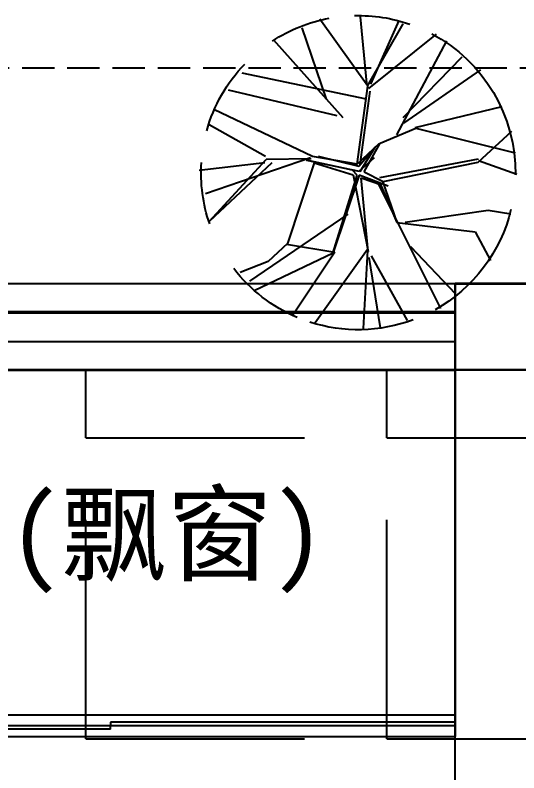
# Model space of a CAD drawing. Extents: x -284868 to 304789, y -137694 to 137894.
# Drawn here: x 155325 to 156494, y -24708 to -22950 of the extents above; entities that cross this region are included whole.
import ezdxf
from ezdxf.enums import TextEntityAlignment as Align

# ---------------------------------------------------------------- set-up
doc = ezdxf.new("R2010")
doc.units = 0
doc.linetypes.add('DASH', pattern=[0.35, 0.25, -0.1])
doc.layers.get('0').update_dxf_attribs({"linetype": 'CONTINUOUS'})
for name, color, linetype in [('0-墙', 4, 'CONTINUOUS'), ('0-底图', 251, 'CONTINUOUS'), ('0-窗', 11, 'CONTINUOUS'), ('0-非设计区域', 251, 'CONTINUOUS'), ('P-平面家具', 3, 'CONTINUOUS'), ('P-平面植物', 251, 'CONTINUOUS')]:
    doc.layers.add(name, color=color, linetype=linetype)
doc.styles.add('_TCH_DYN', font='')
doc.styles.get('_TCH_DYN').set_extended_font_data('SimSun')

# ---------------------------------------------------------------- blocks, each defined once
blk = doc.blocks.new('*U242')
for p, q in [((-300, -920), (-300, 680)), ((-250, 680), (-300, 680)), ((-275, -120), (-275, 680)), ((-275, 680), (-267, 680)), ((-267, 680), (-267, -120)), ((-250, -920), (-250, 680)), ((550, 680), (-250, 680)), ((550, -920), (550, 680)), ((-283, -120), (-283, -920)), ((-283, -120), (-275, -120)), ((-275, -920), (-275, -120)), ((-267, -120), (-275, -120)), ((420, -790), (420, -890)), ((420, -790), (520, -790)), ((520, -890), (520, -790)), ((167.5, -797.5), (132.5, -797.5)), ((132.5, -822.5), (132.5, -797.5)), ((167.5, -822.5), (167.5, -797.5)), ((440, -873.5), (440, -806.5)), ((460, -883.9), (460, -796.1)), ((480, -883.9), (480, -796.1)), ((500, -873.5), (500, -806.5)), ((167.5, -822.5), (132.5, -822.5)), ((134.5, -827.5), (134.5, -822.5)), ((165.5, -827.5), (165.5, -822.5)), ((25, -840), (25, -875)), ((132.5, -840), (25, -840)), ((132.5, -827.5), (132.5, -840)), ((167.5, -827.5), (132.5, -827.5)), ((167.5, -827.5), (167.5, -840)), ((275, -840), (167.5, -840)), ((275, -840), (275, -875)), ((515, -840), (425, -840)), ((62.5, -875), (25, -875)), ((62.5, -905), (62.5, -875)), ((92.5, -905), (92.5, -875)), ((207.5, -875), (92.5, -875)), ((207.5, -905), (207.5, -875)), ((275, -875), (237.5, -875)), ((237.5, -905), (237.5, -875)), ((520, -890), (420, -890)), ((47.5, -920), (47.5, -905)), ((107.5, -905), (47.5, -905)), ((107.5, -920), (107.5, -905)), ((192.5, -920), (192.5, -905)), ((192.5, -905), (252.5, -905)), ((252.5, -920), (252.5, -905)), ((-250, -920), (-300, -920)), ((-283, -920), (-275, -920)), ((550, -920), (-250, -920)), ((107.5, -920), (47.5, -920)), ((192.5, -920), (107.5, -920)), ((192.5, -920), (252.5, -920))]:
    blk.add_line(p, q)
blk.add_circle((470, -840), 45)
for centre, radius, start, end in [((150, -840), 17.5, 180, 0), ((77.5, -875), 15, 0, 180), ((222.5, -875), 15, 0, 180)]:
    blk.add_arc(centre, radius, start, end)
blk = doc.blocks.new('133$WINLIB2D$00000001')
for points in [[(-0.5, 0.5), (-0.5, -0.5)], [(-0.5, 0.5), (0.5, 0.5)], [(0.5, -0.5), (0.5, 0.5)], [(0.5, 0.1667), (-0.5, 0.1667)], [(0.5, -0.1667), (-0.5, -0.1667)], [(-0.5, -0.5), (0.5, -0.5)]]:
    blk.add_lwpolyline(points)
blk = doc.blocks.new('A$C5ed5d99b')
for p, q in [((12850, -200), (12850, 0)), ((12850, 0), (13050, 0)), ((12850, -1850), (12850, -200))]:
    blk.add_line(p, q)
at = {"xscale": -1600, "yscale": 200, "zscale": -1600}
blk.add_blockref('133$WINLIB2D$00000001', (12050, -100), dxfattribs=at)
at = {"xscale": -1, "rotation": 270.0013356586533}
blk.add_blockref('*U242', (12170, -750, 0), dxfattribs=at)
at = {"style": '_TCH_DYN'}
blk.add_text('(飘窗)', height=180, dxfattribs=at).set_placement((12548.6, -723.6), align=Align.BOTTOM_RIGHT)
blk = doc.blocks.new('yld.studio@foxmail.com-2-220')
at = {"color": 251, "ltscale": 100}
for p, q in [((8513.9, -109870.1), (8534.1, -109657.1)), ((8510.1, -109877.5), (8397.2, -109679.9)), ((8501.1, -109873.4), (8409.6, -109669)), ((8511.1, -109879.5), (8664.3, -109664.1)), ((8643.6, -109920.9), (8721.4, -109692)), ((8507.4, -109887.1), (8290.8, -109712.8)), ((8589.8, -109981.6), (8812.1, -109731.5)), ((8417.6, -110035.7), (8256.9, -109733.9)), ((8397.2, -109980.4), (8208.1, -109785.5)), ((8394.9, -109998.4), (8148.5, -109827.1)), ((8515.1, -109920.7), (8913.5, -109837.6)), ((8535.1, -110130.3), (8503.4, -109895.4)), ((8545.1, -110130), (8511.1, -109879.5)), ((8608.5, -109974.4), (8957.6, -109892.2)), ((8358.7, -110012.5), (8079.5, -109944.3)), ((8687.6, -110105.4), (9004.3, -109954.2)), ((8356.4, -110013.7), (8038, -110093.8)), ((8157, -110123.6), (8048.7, -110023.6)), ((8471.5, -110062), (8356.4, -110013.7)), ((8839.3, -110105.6), (9019, -110003.9)), ((8521.9, -110154.8), (8471.5, -110062)), ((8545.1, -110130), (8474.7, -110063.6)), ((8488.6, -110076.5), (8536.7, -110154.5)), ((8539, -110135.6), (8488.6, -110076.5)), ((8155.7, -110118.3), (8032.3, -110161.7)), ((8472.3, -110172.8), (8155.6, -110112.1)), ((8538, -110151.7), (8489.4, -110108)), ((8707.1, -110117.1), (8538, -110151.7)), ((8669.6, -110104.1), (8539, -110135.6)), ((8545.1, -110130), (8687.6, -110105.4)), ((8559.5, -110148.7), (8707.1, -110117.1)), ((8692.8, -110112.7), (8836.9, -110114.6)), ((8694.6, -110108.9), (9030.8, -110225)), ((9019, -110313.5), (8836.9, -110114.6)), ((8461.2, -110185.6), (8157, -110123.6)), ((8682.6, -110125.1), (8557.8, -110163.7)), ((8682.6, -110125.1), (8768.3, -110384.4)), ((8818.2, -110125.1), (9019, -110313.5)), ((8840.8, -110125.9), (9051.6, -110150.2)), ((8445.9, -110200), (8538.1, -110165.1)), ((8521.9, -110154.8), (8463.3, -110184.6)), ((8557.8, -110163.7), (8509.5, -110410)), ((8538.1, -110165.1), (8622.5, -110416.5)), ((8544.7, -110164.9), (8559.5, -110148.7)), ((8622.5, -110416.5), (8544.7, -110164.9)), ((8477.1, -110193.3), (8277.6, -110592.7)), ((8463.3, -110184.6), (8417.7, -110316.4)), ((8470.5, -110194.6), (8417.7, -110316.4)), ((8532.4, -110173.4), (8470.5, -110194.6)), ((8509.5, -110410), (8532.4, -110173.4)), ((8125, -110277.7), (8052.4, -110289.4)), ((8391, -110315.4), (8125, -110277.7)), ((8574.8, -110289.9), (8890.1, -110505.1)), ((8417.7, -110316.4), (8166.6, -110346.4)), ((8166.6, -110346.4), (8117, -110438.8)), ((8771.5, -110385.9), (8615.9, -110411.9)), ((8768.3, -110384.4), (8830.5, -110442)), ((8373.7, -110393.6), (8229.8, -110545.8)), ((8511.4, -110403.8), (8679.8, -110638.2)), ((8511.4, -110406.1), (8525.2, -110657)), ((8615.9, -110411.9), (8752.8, -110617.3)), ((8500, -110423.7), (8384.7, -110630.9)), ((8507.1, -110429.3), (8471.5, -110654.4)), ((8622.3, -110415), (8875.2, -110535.6)), ((8830.5, -110442), (8919.5, -110477.1))]:
    blk.add_line(p, q, dxfattribs=at)
for start, end in [(88.6766, 109.1318), (56.9006, 79.3688), (117.8667, 180.7636), (15.425, 43.7388), (340.9435, 3.7139), (193.5797, 240.7292), (292.8624, 322.3567), (249.5801, 287.9773)]:
    blk.add_arc((8541.4, -110156.9), 504, start, end, dxfattribs=at)

msp = doc.modelspace()

# ---------------------------------------------------------------- hatches: boundary and pattern name
at = {"layer": '0-非设计区域', "ltscale": 3}
h = msp.add_hatch(dxfattribs=at)
h.set_pattern_fill('ANGLE', color=256, scale=100)
h.set_pattern_definition([(0, (-290154.35, 452446.1), (0, 698.5), [508, -190.5]), (90, (-290154.35, 452446.1), (-698.5, 4e-14), [508, -190.5])])
h.paths.add_polyline_path([(143696.5, -23772.7), (143696.5, -32822.7), (148446.5, -32822.7), (148446.5, -31022.7), (157813.6, -31022.7), (158146.5, -30689.9), (158146.5, -24105.5), (157813.6, -23772.7)])

# ---------------------------------------------------------------- linework, layer by layer
at = {"layer": '0-墙', "ltscale": 3}
msp.add_lwpolyline([(156346.5, -23772.7), (156546.5, -23772.7), (156546.5, -23572.7), (156346.5, -23572.7)], close=True, dxfattribs=at)
at = {"layer": '0-窗'}
for points in [[(156346.5, -23772.7), (154746.5, -23772.7), (154746.5, -23572.7), (156346.5, -23572.7)], [(156346.5, -23707.7), (154746.5, -23707.7), (154746.5, -23637.7), (156346.5, -23637.7)]]:
    msp.add_lwpolyline(points, close=True, dxfattribs=at)
at = {"layer": '0-非设计区域', "ltscale": 3}
msp.add_lwpolyline([(143696.5, -23772.7), (143696.5, -32822.7), (148446.5, -32822.7), (148446.5, -31022.7), (157813.6, -31022.7), (158146.5, -30689.9), (158146.5, -24105.5), (157813.6, -23772.7)], close=True, dxfattribs=at)
at = {"layer": 'P-平面家具', "linetype": 'DASH', "ltscale": 300}
msp.add_lwpolyline([(147296.5, -23572.7), (160976.5, -23572.7), (160976.5, -23172.7, 0.414214), (160876.5, -23072.7), (147396.5, -23072.7, 0.414214), (147296.5, -23172.7)], format="xyb", close=True, dxfattribs=at)

# ---------------------------------------------------------------- block references
at = {"layer": '0-底图'}
msp.add_blockref('A$C5ed5d99b', (143496.5, -23573.6), dxfattribs=at)
at = {"layer": 'P-平面植物', "xscale": -0.7234589182725817, "yscale": 0.7234589182725817, "zscale": 0.7234589182725817}
msp.add_blockref('yld.studio@foxmail.com-2-220', (162300.8, 56378.7, 0), dxfattribs=at)

doc.saveas('drawing.dxf')
